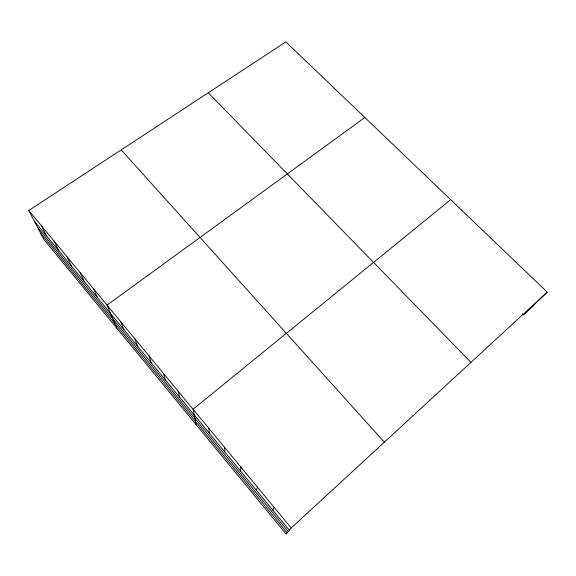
<?xml version="1.0" encoding="UTF-8"?>
<svg xmlns="http://www.w3.org/2000/svg" width="576" height="576" viewBox="0 0 576 576"><rect width="100%" height="100%" fill="white"/><g stroke="black" fill="none" stroke-linecap="round" stroke-linejoin="round"><path stroke-width="0.86" d="M240.566 471.118L240.847 467.042M256.543 490.486L257.335 486.994M272.801 510.185L274.118 507.298M547.2 292.126L291.211 527.976L286.135 534.125L43.898 239.486L28.8 210.492L285.876 41.875L547.2 292.126L523.75 315.014L522.475 313.769M450.655 199.663L193.075 409.248L196.214 424.757M364.846 117.497L107.028 305.143L116.712 328.054M208.267 92.779L470.952 362.369M121.19 149.897L384.343 442.166M28.8 210.492L291.211 527.976M34.322 221.09L289.339 530.237M37.584 227.369L288.238 531.569M40.838 233.618L287.15 532.894M41.342 225.662L46.555 235.93M54.072 241.07L58.982 250.985M67.01 256.716L71.59 266.27M80.143 272.606L84.384 281.786M93.478 288.749L97.38 297.54M120.802 321.797L123.977 329.782M134.791 338.724L137.592 346.284M149.004 355.925L151.416 363.038M163.454 373.406L165.463 380.066M178.142 391.176L179.726 397.361M208.728 428.177L209.419 433.354M224.647 447.437L224.863 452.074"/></g></svg>
